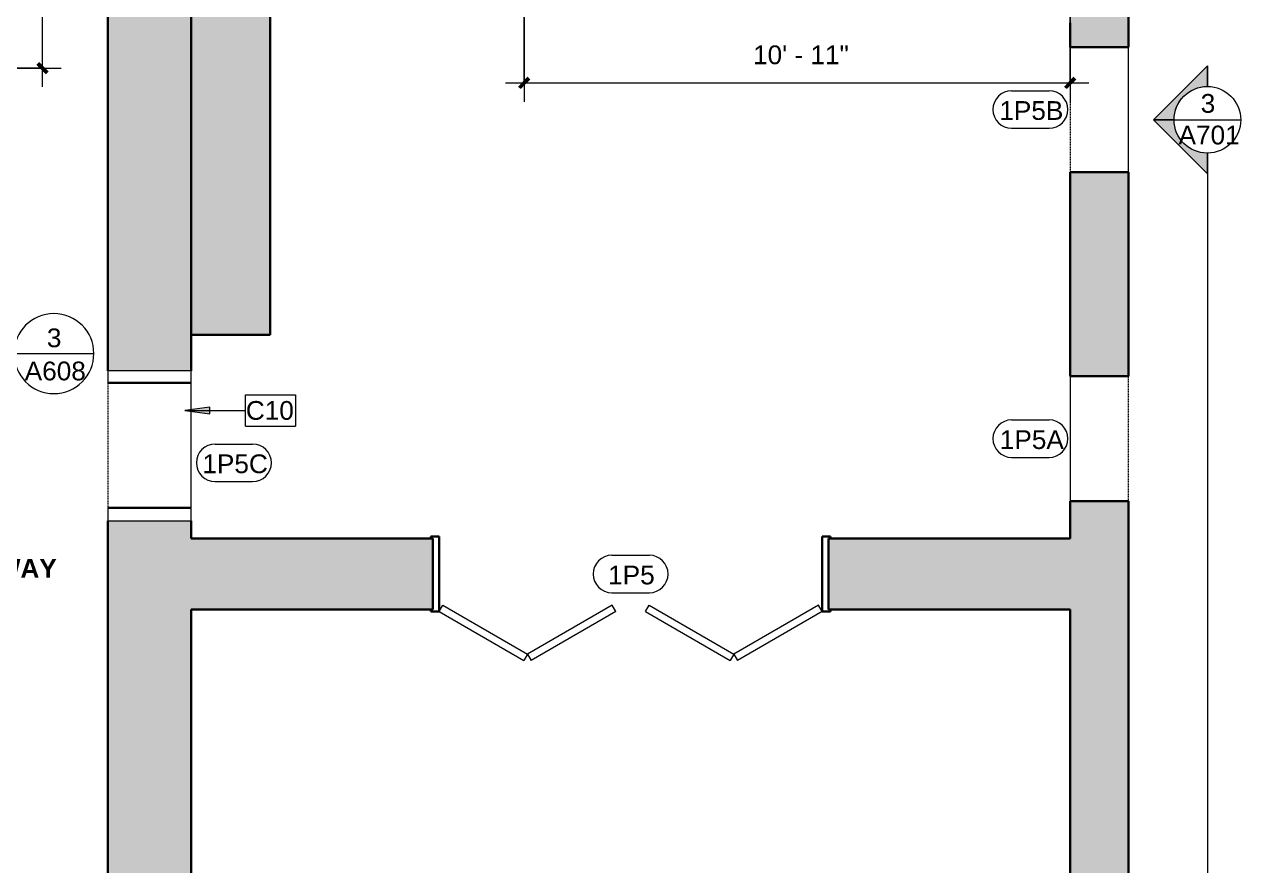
# Model space of a CAD drawing. Header units: inches. Extents: x -1287 to 1590, y -3558 to 989.
# Drawn here: x -610.1 to -318, y 257.8 to 459.7 of the extents above; entities that cross this region are included whole.
import ezdxf

# ---------------------------------------------------------------- set-up
doc = ezdxf.new("R2010")
doc.units = ezdxf.units.IN
doc.header["$MEASUREMENT"] = 0
doc.linetypes.add('Overhead', pattern=[0.15625, 0.09375, -0.0625])
for name, color, linetype, lineweight in [('A-ANNO-DIMS', 211, 'Continuous', 9), ('A-ANNO-DIMS-48', 211, 'Continuous', 9), ('A-ANNO-KEYN', 231, 'Continuous', 9), ('A-ANNO-SYMB', 150, 'Continuous', 9), ('A-AREA-IDEN', 2, 'Continuous', 9), ('A-DETL-GENF', 92, 'Continuous', 18), ('A-DETL-MEDM', 33, 'Continuous', 18), ('A-DOOR', 31, 'Continuous', 18), ('A-DOOR-FRAM', 31, 'Continuous', 30), ('A-DOOR-IDEN', 31, 'Continuous', 9), ('A-WALL', 113, 'Continuous', 18), ('A-WALL-PATT', 111, 'Continuous', 18), ('G-ANNO-SYMB', 111, 'Continuous', 9)]:
    doc.layers.add(name, color=color, linetype=linetype, lineweight=lineweight)
doc.styles.add('Arial', font='arial.ttf', dxfattribs={"height": 4.5})
doc.styles.add('Swis721 Lt BT', font='swissl.ttf', dxfattribs={"height": 4.5})
doc.styles.add('Swis721 Lt BT_B', font='', dxfattribs={"height": 4.5})
doc.styles.get('Swis721 Lt BT_B').set_extended_font_data('Swis721 Lt BT', bold=True)
doc.dimstyles.new('OTJ_-_3_32__Linear', dxfattribs={"dimscale": 12, "dimtxt": 4.748918, "dimasz": 0.1875, "dimexe": 0.375, "dimexo": 0.25, "dimgap": 0.25, "dimtad": 1, "dimdec": 1, "dimrnd": 0.5, "dimzin": 3, "dimdsep": 46, "dimlunit": 4, "dimtxsty": 'Swis721 Lt BT', "dimblk1": 'OBLIQUE', "dimblk2": 'OBLIQUE', "dimsah": 1, "dimcen": 0.09, "dimdle": 0.375, "dimazin": 0, "dimtfac": 1, "dimtdec": 4, "dimtix": 1, "dimtmove": 0, "dimatfit": 3, "dimfxl": 1, "dimtvp": 1, "dimtfill": 1, "dimfrac": 2, "dimtolj": 1, "dimtzin": 0, "dimarcsym": 2})
doc.dimstyles.new('OTJ_-_3_32__Linear__1_2__Tolerance', dxfattribs={"dimscale": 12, "dimtxt": 4.748918, "dimasz": 0.1875, "dimexe": 0.375, "dimexo": 0.25, "dimgap": 0.25, "dimtad": 1, "dimdec": 1, "dimrnd": 0.5, "dimzin": 3, "dimdsep": 46, "dimlunit": 4, "dimtxsty": 'Swis721 Lt BT', "dimblk1": 'OBLIQUE', "dimblk2": 'OBLIQUE', "dimsah": 1, "dimcen": 0.09, "dimdle": 0.375, "dimazin": 0, "dimtfac": 1, "dimtdec": 4, "dimtix": 1, "dimtmove": 0, "dimatfit": 3, "dimfxl": 1, "dimtvp": 1, "dimfrac": 2, "dimtolj": 1, "dimtzin": 0, "dimarcsym": 2})

# ---------------------------------------------------------------- blocks, each defined once
blk = doc.blocks.new('Door-Opening - D10 2_6_ X 6_10_-8256707-1st Floor Construction')
at = {"layer": 'A-DETL-GENF', "linetype": 'Overhead', "lineweight": 9}
for p, q in [((14.68, 7), (-15.32, 7)), ((-15.32, -7), (14.68, -7))]:
    blk.add_line(p, q, dxfattribs=at)
at = {"layer": 'A-DETL-MEDM', "lineweight": 30}
for p, q in [((-15.32, 7), (-15.32, -7)), ((14.68, -7), (14.68, 7))]:
    blk.add_line(p, q, dxfattribs=at)
blk = doc.blocks.new('Door-Opening - 2_ 6_ W 82_ H 2-8246554-1st Floor Construction')
at = {"layer": 'A-DETL-GENF', "linetype": 'Overhead', "lineweight": 9}
for p, q in [((14.68, 10), (-15.32, 10)), ((-15.32, -10), (14.68, -10))]:
    blk.add_line(p, q, dxfattribs=at)
at = {"layer": 'A-DETL-MEDM', "lineweight": 30}
for p, q in [((-15.32, 10), (-15.32, -10)), ((14.68, -10), (14.68, 10))]:
    blk.add_line(p, q, dxfattribs=at)
blk = doc.blocks.new('Bifold_4 panel w Frame - Int-PB-F-WDMF-72_ x 84_ 3-8246497-1st Floor Construction')
at = {"layer": 'A-DOOR'}
for p, q in [((-46, 9), (-25.66, 20.75)), ((-24.78, 19.23), (-25.66, 20.75)), ((-24.78, 19.23), (-23.91, 20.75)), ((-3.56, 9), (-23.91, 20.75)), ((3.56, 9), (23.91, 20.75)), ((24.78, 19.23), (23.91, 20.75)), ((24.78, 19.23), (25.66, 20.75)), ((46, 9), (25.66, 20.75)), ((-45.13, 7.48), (-24.78, 19.23)), ((-4.44, 7.48), (-24.78, 19.23)), ((4.44, 7.48), (24.78, 19.23)), ((45.12, 7.48), (24.78, 19.23)), ((-46, 9), (-45.13, 7.48)), ((-3.56, 9), (-4.44, 7.48)), ((3.56, 9), (4.44, 7.48)), ((46, 9), (45.12, 7.48))]:
    blk.add_line(p, q, dxfattribs=at)
at = {"layer": 'A-DOOR-FRAM', "color": 8}
for p, q in [((-48, 9), (-46, 9)), ((-48, 9), (-48, 8.5)), ((-46, -9), (-46, 9)), ((46, -9), (46, 9)), ((46, 9), (48, 9)), ((48, 9), (48, 8.5)), ((-48, 8.5), (-47.5, 8.5)), ((-47.5, -8.5), (-47.5, 8.5)), ((47.5, 8.5), (48, 8.5)), ((47.5, -8.5), (47.5, 8.5)), ((-48, -8.5), (-47.5, -8.5)), ((-48, -9), (-48, -8.5)), ((47.5, -8.5), (48, -8.5)), ((48, -9), (48, -8.5)), ((-48, -9), (-46, -9)), ((46, -9), (48, -9))]:
    blk.add_line(p, q, dxfattribs=at)
blk = doc.blocks.new('Door Tag - Door Tag-41184-1st Floor Construction')
at = {"layer": 'A-DOOR-IDEN'}
for p, q in [((-0.09375, 0.09375), (0.09375, 0.09375)), ((-0.09375, -0.09375), (0.09375, -0.09375))]:
    blk.add_line(p, q, dxfattribs=at)
for centre, start, end in [((-0.09375, 0), 90, 270), ((0.09375, 0), 270, 90)]:
    blk.add_arc(centre, 0.09375, start, end, dxfattribs=at)
blk = doc.blocks.new('DIMBLOCK41-1st Floor Construction')
at = {"layer": 'A-ANNO-DIMS-48'}
for p, q in [((-490.08, 462.68), (-490.08, 441.11)), ((-490.08, 445.61), (-490.08, 462.68)), ((-358.96, 462.68), (-358.96, 441.11)), ((-358.96, 445.61), (-358.96, 462.68)), ((-494.58, 445.61), (-354.46, 445.61))]:
    blk.add_line(p, q, dxfattribs=at)
at = {"layer": 'A-ANNO-DIMS-48', "lineweight": 50}
for p, q in [((-490.08, 445.61), (-491.21, 444.48)), ((-490.08, 445.61), (-488.96, 446.73)), ((-358.96, 445.61), (-360.08, 444.48)), ((-358.96, 445.61), (-357.83, 446.73))]:
    blk.add_line(p, q, dxfattribs=at)
at = {"layer": 'A-ANNO-DIMS-48', "color": 0, "insert": (-435.11, 454.62), "char_height": 4.5, "width": 25.418, "attachment_point": 1, "line_spacing_factor": 1.005062, "style": 'Swis721 Lt BT'}
blk.add_mtext('10\' - 11"', dxfattribs=at)
blk = doc.blocks.new('_Oblique')
at = {"color": 0, "linetype": 'ByBlock', "lineweight": -2}
blk.add_line((-0.5, -0.5), (0.5, 0.5), dxfattribs=at)
blk = doc.blocks.new('DIMBLOCK54-1st Floor Construction')
at = {"layer": 'A-ANNO-DIMS-48'}
for p, q in [((-605.73, 444.69), (-605.73, 501.69)), ((-650.32, 497.19), (-601.23, 497.19)), ((-605.73, 497.19), (-650.32, 497.19)), ((-650.32, 449.19), (-601.23, 449.19)), ((-605.73, 449.19), (-650.32, 449.19))]:
    blk.add_line(p, q, dxfattribs=at)
at = {"layer": 'A-ANNO-DIMS-48', "lineweight": 50}
for p, q in [((-605.73, 497.19), (-606.85, 498.31)), ((-605.73, 497.19), (-604.6, 496.06)), ((-605.73, 449.19), (-606.85, 450.31)), ((-605.73, 449.19), (-604.6, 448.06))]:
    blk.add_line(p, q, dxfattribs=at)
at = {"layer": 'A-ANNO-DIMS-48', "color": 0, "insert": (-614.74, 465.91), "char_height": 4.5, "width": 17.4579, "attachment_point": 1, "rotation": 90, "line_spacing_factor": 1.005062, "style": 'Swis721 Lt BT', "bg_fill": 3, "box_fill_scale": 1.25, "bg_fill_color": 256, "bg_fill_true_color": 13158600, "bg_fill_transparency": 0}
blk.add_mtext('4\' - 0"', dxfattribs=at)
blk = doc.blocks.new('Floor Plan - Callout Head-3511279-1st Floor Construction')
at = {"layer": 'A-ANNO-SYMB'}
blk.add_line((-0.2, 0), (0.2, 0), dxfattribs=at)
for start, end in [(360, 180), (180, 360)]:
    blk.add_arc((0, 0), 0.2, start, end, dxfattribs=at)
blk = doc.blocks.new('Section - Section Head - Filled-1367765-1st Floor Construction')
at = {"layer": 'G-ANNO-SYMB'}
h = blk.add_hatch(color=256, dxfattribs=at)
edge = h.paths.add_edge_path(flags=0)
edge.add_line((-0.5202, 0), (-0.25, 0.2702))
edge.add_line((-0.25, 0.2702), (-0.25, 0.1667))
edge.add_arc((-0.25, 0), 0.1667, 90, 180)
edge.add_line((-0.4167, 0), (-0.5202, 0))
h = blk.add_hatch(color=256, dxfattribs=at)
edge = h.paths.add_edge_path(flags=0)
edge.add_line((0.0202, 0), (-0.0833, 0))
edge.add_arc((-0.25, 0), 0.1667, 0, 90)
edge.add_line((-0.25, 0.1667), (-0.25, 0.2702))
edge.add_line((-0.25, 0.2702), (0.0202, 0))
for p, q in [((-0.25, 0.2702), (-0.5202, 0)), ((-0.25, 0.2702), (-0.5202, 0)), ((-0.25, 0.2702), (0.0202, 0)), ((-0.25, 0.1667), (-0.25, 0.2702)), ((0.0202, 0), (-0.25, 0.2702)), ((-0.25, 0.2702), (-0.25, 0.1667)), ((-0.5202, 0), (-0.4167, 0)), ((-0.0833, 0), (0.0202, 0)), ((-0.5202, 0), (-0.4167, 0)), ((-0.4167, 0), (-0.5202, 0)), ((0.0202, 0), (-0.0833, 0)), ((-0.0833, 0), (0.0202, 0))]:
    blk.add_line(p, q, dxfattribs=at)
for start, end in [(0, 180), (360, 180), (90, 180), (0, 90), (180, 360)]:
    blk.add_arc((-0.25, 0), 0.1667, start, end, dxfattribs=at)
blk = doc.blocks.new('Keynote Tag - Keynote Number - Boxed-135510-1st Floor Construction')
at = {"layer": 'A-ANNO-KEYN'}
for p, q in [((-0.125, -0.0792), (-0.125, 0.0781)), ((-0.125, 0.0781), (0.125, 0.0781)), ((0.125, 0.0781), (0.125, -0.0792)), ((-0.125, -0.0792), (0.125, -0.0792))]:
    blk.add_line(p, q, dxfattribs=at)

msp = doc.modelspace()

# ---------------------------------------------------------------- hatches: boundary and pattern name
at = {"layer": 'A-ANNO-KEYN'}
msp.add_hatch(color=256, dxfattribs=at).paths.add_polyline_path([(-571.57, 367.02), (-565.57, 366.23), (-565.57, 367.81)], flags=0)
at = {"layer": 'A-WALL-PATT', "lineweight": 9}
h = msp.add_hatch(color=7, dxfattribs=at)
h.paths.add_polyline_path([(-570.07, 190.25), (-570.07, 340.52), (-590.07, 340.52), (-590.07, 190.25)], flags=0)
h.paths.add_polyline_path([(-570.07, 376.52), (-570.07, 487.68), (-590.07, 487.68), (-590.07, 376.52)], flags=0)
h.paths.add_polyline_path([(-570.07, 523.68), (-570.07, 543.68), (-590.07, 543.68), (-590.07, 523.68)], flags=0)
h = msp.add_hatch(color=7, dxfattribs=at)
h.paths.add_polyline_path([(-344.96, 106.47), (-344.96, 193.93), (-358.96, 193.93), (-358.96, 106.47), (-351.23, 106.47)], flags=0)
h.paths.add_polyline_path([(-344.96, 229.93), (-344.96, 345.25), (-358.96, 345.25), (-358.96, 229.93)], flags=0)
h.paths.add_polyline_path([(-358.96, 375.25), (-344.96, 375.25), (-344.96, 424.24), (-358.96, 424.24), (-358.96, 423.46)], flags=0)
h.paths.add_polyline_path([(-344.96, 454.24), (-344.96, 543.68), (-358.96, 543.68), (-358.96, 454.24)], flags=0)
msp.add_hatch(color=7, dxfattribs=at).paths.add_polyline_path([(-570.07, 385.19), (-551.07, 385.19), (-551.07, 484.37), (-570.07, 484.37), (-570.07, 423.46)], flags=0)
h = msp.add_hatch(color=7, dxfattribs=at)
h.paths.add_polyline_path([(-358.96, 319.26), (-358.96, 336.26), (-417.01, 336.26), (-417.01, 319.26)], flags=0)
h.paths.add_polyline_path([(-512.01, 319.26), (-512.01, 336.26), (-570.07, 336.26), (-570.07, 319.26)], flags=0)

# ---------------------------------------------------------------- linework, layer by layer
at = {"layer": 'A-ANNO-KEYN'}
for p, q in [((-565.57, 367.81), (-571.57, 367.02)), ((-571.57, 367.02), (-565.57, 366.23)), ((-571.57, 367.02), (-557.02, 367.02)), ((-565.57, 366.23), (-565.57, 367.81))]:
    msp.add_line(p, q, dxfattribs=at)
at = {"layer": 'A-WALL', "color": 8, "lineweight": 30}
for p, q in [((-344.96, 454.24), (-344.96, 543.68)), ((-590.07, 487.68), (-590.07, 376.52)), ((-570.07, 376.52), (-570.07, 487.68)), ((-551.07, 385.19), (-551.07, 484.37)), ((-358.96, 460.06), (-358.96, 454.24)), ((-358.96, 424.24), (-358.96, 375.25)), ((-344.96, 375.25), (-344.96, 424.24)), ((-570.07, 385.19), (-551.07, 385.19)), ((-358.96, 345.25), (-358.96, 336.26)), ((-344.96, 229.93), (-344.96, 345.25)), ((-590.07, 340.52), (-590.07, 138.88)), ((-570.07, 336.26), (-570.07, 340.52)), ((-512.01, 336.26), (-570.07, 336.26)), ((-512.01, 319.26), (-512.01, 336.26)), ((-358.96, 336.26), (-417.01, 336.26)), ((-417.01, 336.26), (-417.01, 319.26)), ((-570.07, 319.26), (-512.01, 319.26)), ((-570.07, 110.94), (-570.07, 319.26)), ((-417.01, 319.26), (-358.96, 319.26)), ((-358.96, 319.26), (-358.96, 229.93))]:
    msp.add_line(p, q, dxfattribs=at)
at = {"layer": 'A-WALL'}
for p, q in [((-590.07, 376.52), (-590.07, 373.68)), ((-570.07, 373.68), (-570.07, 376.52)), ((-590.07, 343.68), (-590.07, 340.52)), ((-570.07, 340.52), (-570.07, 343.68))]:
    msp.add_line(p, q, dxfattribs=at)
at = {"layer": 'A-WALL', "lineweight": 9}
for p, q in [((-570.07, 376.52), (-590.07, 376.52)), ((-590.07, 340.52), (-570.07, 340.52))]:
    msp.add_line(p, q, dxfattribs=at)
at = {"layer": 'G-ANNO-SYMB'}
for p, q in [((-334.01, 436.77), (-318.01, 436.77)), ((-326.01, 424.77), (-326.01, 104.68))]:
    msp.add_line(p, q, dxfattribs=at)

# ---------------------------------------------------------------- block references
at = {"layer": 'A-ANNO-KEYN', "xscale": 47.99999999999997, "yscale": 47.99999999999997, "zscale": 47.99999999999997}
msp.add_blockref('Keynote Tag - Keynote Number - Boxed-135510-1st Floor Construction', (-551.02, 367.04), dxfattribs=at)
at = {"layer": 'A-ANNO-SYMB', "xscale": 47.99999999999997, "yscale": 47.99999999999997, "zscale": 47.99999999999997}
msp.add_blockref('Floor Plan - Callout Head-3511279-1st Floor Construction', (-603.01, 380.67), dxfattribs=at)
at = {"layer": 'A-DOOR'}
for name, p, rotation in [('Door-Opening - D10 2_6_ X 6_10_-8256707-1st Floor Construction', (-351.96, 438.92), 269.9999999999999), ('Door-Opening - D10 2_6_ X 6_10_-8256707-1st Floor Construction', (-351.96, 360.58), 89.99999999999991), ('Door-Opening - 2_ 6_ W 82_ H 2-8246554-1st Floor Construction', (-580.07, 358.36), 269.9999999999999), ('Bifold_4 panel w Frame - Int-PB-F-WDMF-72_ x 84_ 3-8246497-1st Floor Construction', (-464.51, 327.76), 180)]:
    msp.add_blockref(name, p, dxfattribs=dict(at, rotation=rotation))
at = {"layer": 'A-DOOR-IDEN', "xscale": 47.99999999999997, "yscale": 47.99999999999997, "zscale": 47.99999999999997}
for p in [(-368.51, 439.24), (-368.51, 360.25), (-559.77, 354.45), (-464.51, 327.76)]:
    msp.add_blockref('Door Tag - Door Tag-41184-1st Floor Construction', p, dxfattribs=at)
at = {"layer": 'G-ANNO-SYMB', "extrusion": (0, 0, -1), "xscale": 47.99999999999997, "yscale": 47.99999999999997, "zscale": 47.99999999999997, "rotation": 270.0000000000003}
msp.add_blockref('Section - Section Head - Filled-1367765-1st Floor Construction', (326.01, 424.77), dxfattribs=at)

# ---------------------------------------------------------------- texts
at = {"layer": 'A-ANNO-KEYN', "insert": (-556.91, 369.27), "char_height": 4.5, "width": 14.0895, "attachment_point": 1, "style": 'Arial'}
msp.add_mtext('C10', dxfattribs=at)
at = {"layer": 'A-ANNO-SYMB', "char_height": 4.5, "attachment_point": 1, "style": 'Swis721 Lt BT'}
for s, insert, width in [('3', (-604.69, 386.69), 4.0905), ('A608', (-610.01, 378.74), 16.968)]:
    msp.add_mtext(s, dxfattribs=dict(at, insert=insert, width=width))
at = {"layer": 'A-AREA-IDEN', "insert": (-633.73, 331.37), "char_height": 4.5, "width": 35.148, "attachment_point": 1, "style": 'Swis721 Lt BT_B'}
msp.add_mtext('HALLWAY', dxfattribs=at)
at = {"layer": 'A-DOOR-IDEN', "char_height": 4.5, "attachment_point": 1, "style": 'Swis721 Lt BT'}
for s, insert, width in [('1P5B', (-375.97, 441.25), 17.877), ('1P5A', (-375.85, 362.26), 17.574), ('1P5C', (-567.35, 356.46), 18.18), ('1P5', (-469.91, 329.77), 12.8775)]:
    msp.add_mtext(s, dxfattribs=dict(at, insert=insert, width=width))
at = {"layer": 'G-ANNO-SYMB', "char_height": 4.5, "attachment_point": 1, "style": 'Swis721 Lt BT'}
for s, insert, width in [('3', (-327.61, 442.96), 4.0905), ('A701', (-332.93, 435.37), 16.968)]:
    msp.add_mtext(s, dxfattribs=dict(at, insert=insert, width=width))

# ---------------------------------------------------------------- dimensions: what is measured, and where the dimension line sits
at = {"layer": 'A-ANNO-DIMS'}
dim = msp.add_linear_dim(base=(-605.73, 497.19), p1=(-653.32, 449.19), p2=(-653.32, 497.19), angle=90, dimstyle='OTJ_-_3_32__Linear', override={"dimpost": '<>', "dimfxl": 48}, dxfattribs=at)
dim.commit()
dim.dimension.update_dxf_attribs({"geometry": 'DIMBLOCK54-1st Floor Construction', "text_midpoint": (-611.04, 473.19)})
dim = msp.add_linear_dim(base=(-358.96, 445.61), p1=(-490.08, 465.68), p2=(-358.96, 465.68), dimstyle='OTJ_-_3_32__Linear__1_2__Tolerance', override={"dimpost": '<>', "dimfxl": 131.125}, dxfattribs=at)
dim.commit()
dim.dimension.update_dxf_attribs({"geometry": 'DIMBLOCK41-1st Floor Construction', "text_midpoint": (-424.52, 450.92)})

doc.saveas('drawing.dxf')
